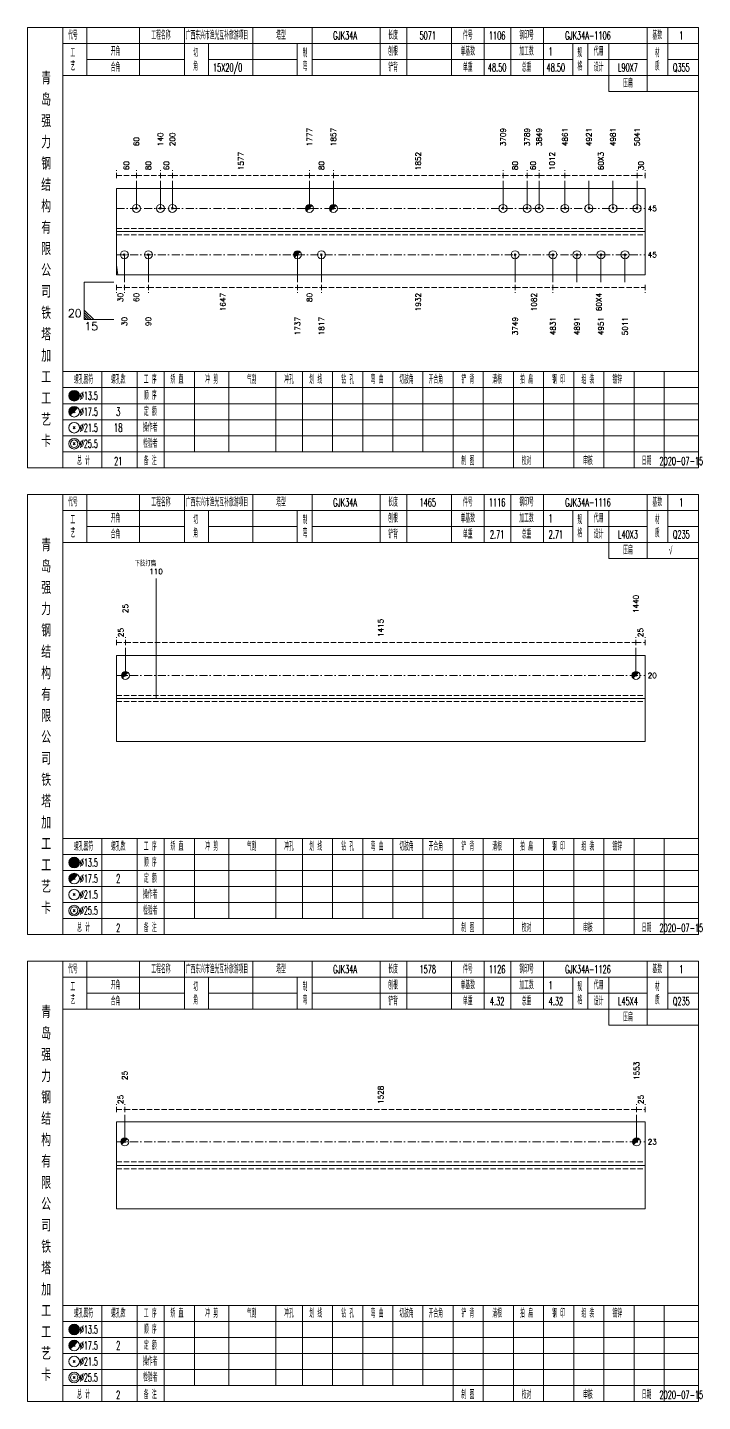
# Model space of a CAD drawing. Extents: x 0 to 2606, y -377 to 6479.
# Drawn here: x 1830 to 2083, y 1575 to 2090 of the extents above; entities that cross this region are included whole.
import ezdxf
from ezdxf.enums import TextEntityAlignment as Align

# ---------------------------------------------------------------- set-up
doc = ezdxf.new("R2010")
doc.units = 0
doc.header["$MEASUREMENT"] = 0
doc.linetypes.add('一点画线', pattern=[5.2, 3, -1, 0.2, -1])
doc.linetypes.add('虚线', pattern=[2.75, 2, -0.75])
doc.layers.get('0').update_dxf_attribs({"linetype": 'CONTINUOUS', "lineweight": 25})
for name, color, linetype, lineweight in [('1', 7, 'CONTINUOUS', 25), ('2', 7, 'CONTINUOUS', 25), ('4', 7, 'CONTINUOUS', 25)]:
    doc.layers.add(name, color=color, linetype=linetype, lineweight=lineweight)
doc.styles.get("Standard").update_dxf_attribs({"font": 'simplex.shx', "width": 0.7, "height": 3, "bigfont": 'gbhzfs.shx'})

msp = doc.modelspace()

# ---------------------------------------------------------------- linework, layer by layer
at = {"color": 8, "linetype": '虚线', "lineweight": 9}
for p, q in [((1863.1, 2033.5), (1863.1, 2036.5)), ((1863.1, 2034.5), (1870.6, 2034.5)), ((1870.6, 2033.5), (1870.6, 2036.5)), ((1870.6, 2033.5), (1870.6, 2036.5)), ((1870.6, 2034.5), (1879.6, 2034.5)), ((1879.6, 2033.5), (1879.6, 2036.5)), ((1879.6, 2033.5), (1879.6, 2036.5)), ((1879.6, 2034.5), (1884.1, 2034.5)), ((1884.1, 2033.5), (1884.1, 2036.5)), ((1884.1, 2033.5), (1884.1, 2036.5)), ((1884.1, 2034.5), (1935.46, 2034.5)), ((1935.46, 2033.5), (1935.46, 2036.5)), ((1935.46, 2033.5), (1935.46, 2036.5)), ((1935.46, 2034.5), (1944.46, 2034.5)), ((1944.46, 2033.5), (1944.46, 2036.5)), ((1944.46, 2033.5), (1944.46, 2036.5)), ((1944.46, 2034.5), (2007.99, 2034.5)), ((2007.99, 2033.5), (2007.99, 2036.5)), ((2007.99, 2033.5), (2007.99, 2036.5)), ((2007.99, 2034.5), (2016.99, 2034.5)), ((2016.99, 2033.5), (2016.99, 2036.5)), ((2016.99, 2033.5), (2016.99, 2036.5)), ((2016.99, 2034.5), (2021.49, 2034.5)), ((2021.49, 2033.5), (2021.49, 2036.5)), ((2021.49, 2033.5), (2021.49, 2036.5)), ((2021.49, 2034.5), (2031.2, 2034.5)), ((2031.2, 2033.5), (2031.2, 2036.5)), ((2031.2, 2033.5), (2031.2, 2036.5)), ((2031.2, 2034.5), (2058.2, 2034.5)), ((2058.2, 2033.5), (2058.2, 2036.5)), ((2058.2, 2033.5), (2058.2, 2036.5)), ((2058.2, 2034.5), (2061.2, 2034.5)), ((2061.2, 2033.5), (2061.2, 2036.5)), ((1863.1, 1993.5), (1863.1, 1990.5)), ((1866.1, 1993.5), (1866.1, 1990.5)), ((1866.1, 1993.5), (1866.1, 1990.5)), ((1875.1, 1993.5), (1875.1, 1990.5)), ((1875.1, 1993.5), (1875.1, 1990.5)), ((1930.96, 1993.5), (1930.96, 1990.5)), ((1930.96, 1993.5), (1930.96, 1990.5)), ((1939.96, 1993.5), (1939.96, 1990.5)), ((1939.96, 1993.5), (1939.96, 1990.5)), ((2012.49, 1993.5), (2012.49, 1990.5)), ((2012.49, 1993.5), (2012.49, 1990.5)), ((2026.7, 1993.5), (2026.7, 1990.5)), ((2026.7, 1993.5), (2026.7, 1990.5)), ((2061.2, 1993.5), (2061.2, 1990.5)), ((1863.1, 1992.5), (1866.1, 1992.5)), ((1866.1, 1992.5), (1875.1, 1992.5)), ((1875.1, 1992.5), (1930.96, 1992.5)), ((1930.96, 1992.5), (1939.96, 1992.5)), ((1939.96, 1992.5), (2012.49, 1992.5)), ((2012.49, 1992.5), (2026.7, 1992.5)), ((2026.7, 1992.5), (2061.2, 1992.5)), ((1863.1, 1858.5), (1863.1, 1861.5)), ((1863.1, 1859.5), (1866.48, 1859.5)), ((1866.48, 1858.5), (1866.48, 1861.5)), ((1866.48, 1858.5), (1866.48, 1861.5)), ((1866.48, 1859.5), (2057.82, 1859.5)), ((2057.82, 1858.5), (2057.82, 1861.5)), ((2057.82, 1858.5), (2057.82, 1861.5)), ((2057.82, 1859.5), (2061.2, 1859.5)), ((2061.2, 1858.5), (2061.2, 1861.5)), ((1863.1, 1683.5), (1863.1, 1686.5)), ((1863.1, 1684.5), (1866.24, 1684.5)), ((1866.24, 1683.5), (1866.24, 1686.5)), ((1866.24, 1683.5), (1866.24, 1686.5)), ((1866.24, 1684.5), (2058.06, 1684.5)), ((2058.06, 1683.5), (2058.06, 1686.5)), ((2058.06, 1683.5), (2058.06, 1686.5)), ((2058.06, 1684.5), (2061.2, 1684.5)), ((2061.2, 1683.5), (2061.2, 1686.5))]:
    msp.add_line(p, q, dxfattribs=at)
at = {"color": 7, "linetype": 'Continuous', "lineweight": 18}
for p, q in [((1863.1, 2029.67), (1863.1, 1997.33)), ((1863.1, 2029.67), (2061.2, 2029.67)), ((2061.2, 2029.67), (2061.2, 1997.33)), ((1863.1, 2013.5), (2061.2, 2013.5)), ((1863.1, 1854.62), (1863.1, 1822.38)), ((1863.1, 1854.62), (2061.2, 1854.62)), ((2061.2, 1854.62), (2061.2, 1822.38)), ((1863.1, 1838.5), (2061.2, 1838.5)), ((1863.1, 1679.83), (1863.1, 1647.17)), ((1863.1, 1679.83), (2061.2, 1679.83)), ((2061.2, 1679.83), (2061.2, 1647.17)), ((1863.1, 1663.5), (2061.2, 1663.5))]:
    msp.add_line(p, q, dxfattribs=at)
at = {"color": 7, "linetype": 'Continuous', "lineweight": 13}
for p, q in [((1870.6, 2022.17), (1870.6, 2032.5)), ((1879.6, 2022.17), (1879.6, 2032.5)), ((1884.1, 2022.17), (1884.1, 2032.5)), ((1935.46, 2022.17), (1935.46, 2032.5)), ((1944.46, 2022.17), (1944.46, 2032.5)), ((2007.99, 2022.17), (2007.99, 2032.5)), ((2016.99, 2022.17), (2016.99, 2032.5)), ((2021.49, 2022.17), (2021.49, 2032.5)), ((2031.2, 2022.17), (2031.2, 2032.5)), ((2040.2, 2022.17), (2040.2, 2032.5)), ((2049.2, 2022.17), (2049.2, 2032.5)), ((2058.2, 2022.17), (2058.2, 2032.5)), ((1870.3, 2021.87), (1870.9, 2022.47)), ((1870.9, 2021.87), (1870.3, 2022.47)), ((1879.3, 2021.87), (1879.9, 2022.47)), ((1879.9, 2021.87), (1879.3, 2022.47)), ((1883.8, 2021.87), (1884.4, 2022.47)), ((1884.4, 2021.87), (1883.8, 2022.47)), ((2007.69, 2021.87), (2008.29, 2022.47)), ((2008.29, 2021.87), (2007.69, 2022.47)), ((2016.69, 2021.87), (2017.29, 2022.47)), ((2017.29, 2021.87), (2016.69, 2022.47)), ((2021.19, 2021.87), (2021.79, 2022.47)), ((2021.79, 2021.87), (2021.19, 2022.47)), ((2030.9, 2021.87), (2031.5, 2022.47)), ((2031.5, 2021.87), (2030.9, 2022.47)), ((2039.9, 2021.87), (2040.5, 2022.47)), ((2040.5, 2021.87), (2039.9, 2022.47)), ((2048.9, 2021.87), (2049.5, 2022.47)), ((2049.5, 2021.87), (2048.9, 2022.47)), ((2057.9, 2021.87), (2058.5, 2022.47)), ((2058.5, 2021.87), (2057.9, 2022.47)), ((1866.1, 2004.83), (1866.1, 1994.5)), ((1875.1, 2004.83), (1875.1, 1994.5)), ((1930.96, 2004.83), (1930.96, 1994.5)), ((1939.96, 2004.83), (1939.96, 1994.5)), ((2012.49, 2004.83), (2012.49, 1994.5)), ((2026.7, 2004.83), (2026.7, 1994.5)), ((2035.7, 2004.83), (2035.7, 1994.5)), ((2044.7, 2004.83), (2044.7, 1994.5)), ((2053.7, 2004.83), (2053.7, 1994.5)), ((1863.1, 2000.93), (1863.69, 1997.33)), ((1851.1, 1994.5), (1862.1, 1994.5)), ((1851.1, 1994.5), (1851.1, 1980.5)), ((1854.6, 1980.5), (1851.1, 1984)), ((1853.72, 1980.5), (1851.1, 1983.12)), ((1852.85, 1980.5), (1851.1, 1982.25)), ((1851.97, 1980.5), (1851.1, 1981.38)), ((1851.1, 1980.5), (1862.1, 1980.5)), ((1866.48, 1847.12), (1866.48, 1857.5)), ((2057.82, 1847.12), (2057.82, 1857.5)), ((1866.24, 1672.33), (1866.24, 1682.5)), ((2058.06, 1672.33), (2058.06, 1682.5))]:
    msp.add_line(p, q, dxfattribs=at)
at = {"color": 3, "linetype": '一点画线', "lineweight": 13}
for p, q in [((1863.1, 2022.17), (2061.2, 2022.17)), ((1863.1, 2004.83), (2061.2, 2004.83)), ((1863.1, 1847.12), (2061.2, 1847.12)), ((1863.1, 1672.33), (2061.2, 1672.33))]:
    msp.add_line(p, q, dxfattribs=at)
at = {"color": 7, "linetype": 'Continuous', "lineweight": 0}
for p, q in [((1935.16, 2021.87), (1935.76, 2022.47)), ((1935.16, 2022.47), (1935.76, 2021.87)), ((1944.16, 2021.87), (1944.76, 2022.47)), ((1944.16, 2022.47), (1944.76, 2021.87)), ((1866.18, 1846.83), (1866.78, 1847.42)), ((1866.18, 1847.42), (1866.78, 1846.83)), ((2057.52, 1846.83), (2058.12, 1847.42)), ((2057.52, 1847.42), (2058.12, 1846.83)), ((1865.94, 1672.03), (1866.54, 1672.63)), ((1865.94, 1672.63), (1866.54, 1672.03)), ((2057.76, 1672.03), (2058.36, 1672.63)), ((2057.76, 1672.63), (2058.36, 1672.03))]:
    msp.add_line(p, q, dxfattribs=at)
at = {"color": 1, "linetype": '虚线', "lineweight": 18}
for p, q in [((1863.1, 2014.67), (2061.2, 2014.67)), ((1863.1, 2012.33), (2061.2, 2012.33)), ((1863.1, 1839.62), (2061.2, 1839.62)), ((1863.1, 1837.38), (2061.2, 1837.38)), ((1863.1, 1664.83), (2061.2, 1664.83)), ((1863.1, 1662.17), (2061.2, 1662.17))]:
    msp.add_line(p, q, dxfattribs=at)
at = {"color": 7, "linetype": 'Continuous', "lineweight": 13}
for centre in [(1870.6, 2022.17), (1879.6, 2022.17), (1884.1, 2022.17), (1935.46, 2022.17), (1944.46, 2022.17), (2007.99, 2022.17), (2016.99, 2022.17), (2021.49, 2022.17), (2031.2, 2022.17), (2040.2, 2022.17), (2049.2, 2022.17), (2058.2, 2022.17), (1866.48, 1847.12), (2057.82, 1847.12), (1866.24, 1672.33), (2058.06, 1672.33)]:
    msp.add_circle(centre, 1.5, dxfattribs=at)
for centre, radius in [((1935.46, 2022.17), 1.35), ((1935.46, 2022.17), 1.2), ((1935.46, 2022.17), 1.05), ((1935.46, 2022.17), 0.9), ((1935.46, 2022.17), 0.75), ((1935.46, 2022.17), 0.6), ((1935.46, 2022.17), 0.45), ((1935.46, 2022.17), 0.3), ((1935.46, 2022.17), 0.15), ((1944.46, 2022.17), 1.35), ((1944.46, 2022.17), 1.2), ((1944.46, 2022.17), 1.05), ((1944.46, 2022.17), 0.9), ((1944.46, 2022.17), 0.75), ((1944.46, 2022.17), 0.6), ((1944.46, 2022.17), 0.45), ((1944.46, 2022.17), 0.3), ((1944.46, 2022.17), 0.15), ((1866.48, 1847.12), 1.35), ((1866.48, 1847.12), 1.2), ((1866.48, 1847.12), 1.05), ((1866.48, 1847.12), 0.9), ((1866.48, 1847.12), 0.75), ((1866.48, 1847.12), 0.6), ((1866.48, 1847.12), 0.45), ((1866.48, 1847.12), 0.3), ((1866.48, 1847.12), 0.15), ((2057.82, 1847.12), 1.35), ((2057.82, 1847.12), 1.2), ((2057.82, 1847.12), 1.05), ((2057.82, 1847.12), 0.9), ((2057.82, 1847.12), 0.75), ((2057.82, 1847.12), 0.6), ((2057.82, 1847.12), 0.45), ((2057.82, 1847.12), 0.3), ((2057.82, 1847.12), 0.15), ((1866.24, 1672.33), 1.35), ((1866.24, 1672.33), 1.2), ((1866.24, 1672.33), 1.05), ((1866.24, 1672.33), 0.9), ((1866.24, 1672.33), 0.75), ((1866.24, 1672.33), 0.6), ((1866.24, 1672.33), 0.45), ((1866.24, 1672.33), 0.3), ((1866.24, 1672.33), 0.15), ((2058.06, 1672.33), 1.35), ((2058.06, 1672.33), 1.2), ((2058.06, 1672.33), 1.05), ((2058.06, 1672.33), 0.9), ((2058.06, 1672.33), 0.75), ((2058.06, 1672.33), 0.6), ((2058.06, 1672.33), 0.45), ((2058.06, 1672.33), 0.3), ((2058.06, 1672.33), 0.15)]:
    msp.add_arc(centre, radius, 45, 225, dxfattribs=at)
at = {"layer": '1', "color": 7, "linetype": 'Continuous', "lineweight": 13}
for p, q in [((1865.8, 2004.53), (1866.4, 2005.13)), ((1866.4, 2004.53), (1865.8, 2005.13)), ((1874.8, 2004.53), (1875.4, 2005.13)), ((1875.4, 2004.53), (1874.8, 2005.13)), ((1939.66, 2004.53), (1940.26, 2005.13)), ((1940.26, 2004.53), (1939.66, 2005.13)), ((2012.19, 2004.53), (2012.79, 2005.13)), ((2012.79, 2004.53), (2012.19, 2005.13)), ((2026.4, 2004.53), (2027, 2005.13)), ((2027, 2004.53), (2026.4, 2005.13)), ((2035.4, 2004.53), (2036, 2005.13)), ((2036, 2004.53), (2035.4, 2005.13)), ((2044.4, 2004.53), (2045, 2005.13)), ((2045, 2004.53), (2044.4, 2005.13)), ((2053.4, 2004.53), (2054, 2005.13)), ((2054, 2004.53), (2053.4, 2005.13))]:
    msp.add_line(p, q, dxfattribs=at)
at = {"layer": '1', "color": 7, "linetype": 'Continuous', "lineweight": 0}
for p, q in [((1930.66, 2004.53), (1931.26, 2005.13)), ((1930.66, 2005.13), (1931.26, 2004.53))]:
    msp.add_line(p, q, dxfattribs=at)
at = {"layer": '1', "color": 7, "linetype": 'Continuous', "lineweight": 18}
for p, q in [((1863.1, 1997.33), (2061.2, 1997.33)), ((1863.1, 1822.38), (2061.2, 1822.38)), ((1863.1, 1647.17), (2061.2, 1647.17))]:
    msp.add_line(p, q, dxfattribs=at)
at = {"layer": '1', "color": 7, "linetype": 'Continuous', "lineweight": 13}
for centre in [(1866.1, 2004.83), (1875.1, 2004.83), (1930.96, 2004.83), (1939.96, 2004.83), (2012.49, 2004.83), (2026.7, 2004.83), (2035.7, 2004.83), (2044.7, 2004.83), (2053.7, 2004.83)]:
    msp.add_circle(centre, 1.5, dxfattribs=at)
for radius in [1.35, 1.2, 1.05, 0.9, 0.75, 0.6, 0.45, 0.3, 0.15]:
    msp.add_arc((1930.96, 2004.83), radius, 45, 225, dxfattribs=at)
at = {"layer": '2', "color": 7, "linetype": 'Continuous', "lineweight": 13}
msp.add_line((1877.97, 1838.5), (1877.97, 1883.5), dxfattribs=at)
at = {"layer": '4', "color": 1, "linetype": 'Continuous', "lineweight": 18}
for p, q in [((1843.1, 1925), (1843.1, 2090)), ((1852, 2072), (1852, 2090)), ((1871.8, 2072), (1871.8, 2090)), ((1888.6, 2072), (1888.6, 2090)), ((1914.2, 2072), (1914.2, 2090)), ((1936.5, 2072), (1936.5, 2090)), ((1962, 2072), (1962, 2090)), ((1972, 2072), (1972, 2090)), ((1988.7, 2072), (1988.7, 2090)), ((2000.9, 2072), (2000.9, 2090)), ((2010.9, 2072), (2010.9, 2090)), ((2023.1, 2072), (2023.1, 2090)), ((2062, 2066), (2062, 2090)), ((2069.8, 2072), (2069.8, 2090)), ((1843.1, 2084), (2081.2, 2084)), ((1897.6, 2072), (1897.6, 2084)), ((1930.9, 2072), (1930.9, 2084)), ((2034.2, 2072), (2034.2, 2084)), ((2039.8, 2072), (2039.8, 2084)), ((2047.6, 2066), (2047.6, 2084)), ((1852, 2078), (1888.6, 2078)), ((1897.6, 2078), (1930.9, 2078)), ((1936.5, 2078), (2034.2, 2078)), ((2039.8, 2078), (2062, 2078)), ((2069.8, 2078), (2081.2, 2078)), ((1843.1, 2072), (2081.2, 2072)), ((2047.6, 2066), (2081.2, 2066)), ((1843.1, 1961), (2081.2, 1961)), ((1857.6, 1925), (1857.6, 1961)), ((1870.9, 1925), (1870.9, 1961)), ((1881, 1925), (1881, 1961)), ((1892.4, 1931), (1892.4, 1961)), ((1905.3, 1931), (1905.3, 1961)), ((1922.9, 1931), (1922.9, 1961)), ((1932.8, 1931), (1932.8, 1961)), ((1944.1, 1931), (1944.1, 1961)), ((1955.4, 1931), (1955.4, 1961)), ((1966.7, 1931), (1966.7, 1961)), ((1977.9, 1931), (1977.9, 1961)), ((1989.3, 1931), (1989.3, 1961)), ((2000.6, 1931), (2000.6, 1961)), ((2011.9, 1931), (2011.9, 1961)), ((2023.2, 1931), (2023.2, 1961)), ((2034.5, 1931), (2034.5, 1961)), ((2045.8, 1931), (2045.8, 1961)), ((2057.1, 1931), (2057.1, 1961)), ((2068.4, 1931), (2068.4, 1961)), ((1843.1, 1955), (2081.2, 1955)), ((1843.1, 1949), (2081.2, 1949)), ((1843.1, 1943), (2081.2, 1943)), ((1843.1, 1937), (2081.2, 1937)), ((1843.1, 1931), (2081.2, 1931)), ((1989.3, 1925), (1989.3, 1931)), ((2000.6, 1925), (2000.6, 1931)), ((2011.9, 1925), (2011.9, 1931)), ((2023.2, 1925), (2023.2, 1931)), ((2034.5, 1925), (2034.5, 1931)), ((2045.8, 1925), (2045.8, 1931)), ((2057.1, 1925), (2057.1, 1931)), ((2068.4, 1925), (2068.4, 1931)), ((1843.1, 1750), (1843.1, 1915)), ((1852, 1897), (1852, 1915)), ((1871.8, 1897), (1871.8, 1915)), ((1888.6, 1897), (1888.6, 1915)), ((1914.2, 1897), (1914.2, 1915)), ((1936.5, 1897), (1936.5, 1915)), ((1962, 1897), (1962, 1915)), ((1972, 1897), (1972, 1915)), ((1988.7, 1897), (1988.7, 1915)), ((2000.9, 1897), (2000.9, 1915)), ((2010.9, 1897), (2010.9, 1915)), ((2023.1, 1897), (2023.1, 1915)), ((2062, 1891), (2062, 1915)), ((2069.8, 1897), (2069.8, 1915)), ((1843.1, 1909), (2081.2, 1909)), ((1897.6, 1897), (1897.6, 1909)), ((1930.9, 1897), (1930.9, 1909)), ((2034.2, 1897), (2034.2, 1909)), ((2039.8, 1897), (2039.8, 1909)), ((2047.6, 1891), (2047.6, 1909)), ((1852, 1903), (1888.6, 1903)), ((1897.6, 1903), (1930.9, 1903)), ((1936.5, 1903), (2034.2, 1903)), ((2039.8, 1903), (2062, 1903)), ((2069.8, 1903), (2081.2, 1903)), ((1843.1, 1897), (2081.2, 1897)), ((2047.6, 1891), (2081.2, 1891)), ((1843.1, 1786), (2081.2, 1786)), ((1857.6, 1750), (1857.6, 1786)), ((1870.9, 1750), (1870.9, 1786)), ((1881, 1750), (1881, 1786)), ((1892.4, 1756), (1892.4, 1786)), ((1905.3, 1756), (1905.3, 1786)), ((1922.9, 1756), (1922.9, 1786)), ((1932.8, 1756), (1932.8, 1786)), ((1944.1, 1756), (1944.1, 1786)), ((1955.4, 1756), (1955.4, 1786)), ((1966.7, 1756), (1966.7, 1786)), ((1977.9, 1756), (1977.9, 1786)), ((1989.3, 1756), (1989.3, 1786)), ((2000.6, 1756), (2000.6, 1786)), ((2011.9, 1756), (2011.9, 1786)), ((2023.2, 1756), (2023.2, 1786)), ((2034.5, 1756), (2034.5, 1786)), ((2045.8, 1756), (2045.8, 1786)), ((2057.1, 1756), (2057.1, 1786)), ((2068.4, 1756), (2068.4, 1786)), ((1843.1, 1780), (2081.2, 1780)), ((1843.1, 1774), (2081.2, 1774)), ((1843.1, 1768), (2081.2, 1768)), ((1843.1, 1762), (2081.2, 1762)), ((1843.1, 1756), (2081.2, 1756)), ((1989.3, 1750), (1989.3, 1756)), ((2000.6, 1750), (2000.6, 1756)), ((2011.9, 1750), (2011.9, 1756)), ((2023.2, 1750), (2023.2, 1756)), ((2034.5, 1750), (2034.5, 1756)), ((2045.8, 1750), (2045.8, 1756)), ((2057.1, 1750), (2057.1, 1756)), ((2068.4, 1750), (2068.4, 1756)), ((1843.1, 1575), (1843.1, 1740)), ((1852, 1722), (1852, 1740)), ((1871.8, 1722), (1871.8, 1740)), ((1888.6, 1722), (1888.6, 1740)), ((1914.2, 1722), (1914.2, 1740)), ((1936.5, 1722), (1936.5, 1740)), ((1962, 1722), (1962, 1740)), ((1972, 1722), (1972, 1740)), ((1988.7, 1722), (1988.7, 1740)), ((2000.9, 1722), (2000.9, 1740)), ((2010.9, 1722), (2010.9, 1740)), ((2023.1, 1722), (2023.1, 1740)), ((2062, 1716), (2062, 1740)), ((2069.8, 1722), (2069.8, 1740)), ((1843.1, 1734), (2081.2, 1734)), ((1897.6, 1722), (1897.6, 1734)), ((1930.9, 1722), (1930.9, 1734)), ((2034.2, 1722), (2034.2, 1734)), ((2039.8, 1722), (2039.8, 1734)), ((2047.6, 1716), (2047.6, 1734)), ((1852, 1728), (1888.6, 1728)), ((1897.6, 1728), (1930.9, 1728)), ((1936.5, 1728), (2034.2, 1728)), ((2039.8, 1728), (2062, 1728)), ((2069.8, 1728), (2081.2, 1728)), ((1843.1, 1722), (2081.2, 1722)), ((2047.6, 1716), (2081.2, 1716)), ((1843.1, 1611), (2081.2, 1611)), ((1857.6, 1575), (1857.6, 1611)), ((1870.9, 1575), (1870.9, 1611)), ((1881, 1575), (1881, 1611)), ((1892.4, 1581), (1892.4, 1611)), ((1905.3, 1581), (1905.3, 1611)), ((1922.9, 1581), (1922.9, 1611)), ((1932.8, 1581), (1932.8, 1611)), ((1944.1, 1581), (1944.1, 1611)), ((1955.4, 1581), (1955.4, 1611)), ((1966.7, 1581), (1966.7, 1611)), ((1977.9, 1581), (1977.9, 1611)), ((1989.3, 1581), (1989.3, 1611)), ((2000.6, 1581), (2000.6, 1611)), ((2011.9, 1581), (2011.9, 1611)), ((2023.2, 1581), (2023.2, 1611)), ((2034.5, 1581), (2034.5, 1611)), ((2045.8, 1581), (2045.8, 1611)), ((2057.1, 1581), (2057.1, 1611)), ((2068.4, 1581), (2068.4, 1611)), ((1843.1, 1605), (2081.2, 1605)), ((1843.1, 1599), (2081.2, 1599)), ((1843.1, 1593), (2081.2, 1593)), ((1843.1, 1587), (2081.2, 1587)), ((1843.1, 1581), (2081.2, 1581)), ((1989.3, 1575), (1989.3, 1581)), ((2000.6, 1575), (2000.6, 1581)), ((2011.9, 1575), (2011.9, 1581)), ((2023.2, 1575), (2023.2, 1581)), ((2034.5, 1575), (2034.5, 1581)), ((2045.8, 1575), (2045.8, 1581)), ((2057.1, 1575), (2057.1, 1581)), ((2068.4, 1575), (2068.4, 1581))]:
    msp.add_line(p, q, dxfattribs=at)
at = {"layer": '4', "color": 7, "linetype": 'Continuous', "lineweight": 13}
for p, q in [((1847.1, 1951.8), (1847.5, 1952.2)), ((1847.5, 1951.8), (1847.1, 1952.2)), ((1846.9, 1939.6), (1847.7, 1940.4)), ((1847.7, 1939.6), (1846.9, 1940.4)), ((1846.9, 1933.6), (1847.7, 1934.4)), ((1847.7, 1933.6), (1846.9, 1934.4)), ((1847.1, 1776.8), (1847.5, 1777.2)), ((1847.5, 1776.8), (1847.1, 1777.2)), ((1846.9, 1764.6), (1847.7, 1765.4)), ((1847.7, 1764.6), (1846.9, 1765.4)), ((1846.9, 1758.6), (1847.7, 1759.4)), ((1847.7, 1758.6), (1846.9, 1759.4)), ((1847.1, 1601.8), (1847.5, 1602.2)), ((1847.5, 1601.8), (1847.1, 1602.2)), ((1846.9, 1589.6), (1847.7, 1590.4)), ((1847.7, 1589.6), (1846.9, 1590.4)), ((1846.9, 1583.6), (1847.7, 1584.4)), ((1847.7, 1583.6), (1846.9, 1584.4))]:
    msp.add_line(p, q, dxfattribs=at)
at = {"layer": '4', "color": 7, "linetype": 'Continuous', "lineweight": 0}
for p, q in [((1846.9, 1945.6), (1847.7, 1946.4)), ((1846.9, 1946.4), (1847.7, 1945.6)), ((1846.9, 1770.6), (1847.7, 1771.4)), ((1846.9, 1771.4), (1847.7, 1770.6)), ((1846.9, 1595.6), (1847.7, 1596.4)), ((1846.9, 1596.4), (1847.7, 1595.6))]:
    msp.add_line(p, q, dxfattribs=at)
at = {"layer": '4', "color": 1, "linetype": 'Continuous', "lineweight": 18}
for points in [[(1829.8, 2090), (1829.8, 1925), (2081.2, 1925), (2081.2, 2090)], [(1829.8, 1915), (1829.8, 1750), (2081.2, 1750), (2081.2, 1915)], [(1829.8, 1740), (1829.8, 1575), (2081.2, 1575), (2081.2, 1740)]]:
    msp.add_lwpolyline(points, close=True, dxfattribs=at)
at = {"layer": '4', "color": 7, "linetype": 'Continuous', "lineweight": 13}
for centre, radius in [((1847.3, 1952), 2), ((1847.3, 1952), 1.8), ((1847.3, 1952), 1.6), ((1847.3, 1952), 1.4), ((1847.3, 1952), 1.2), ((1847.3, 1952), 1), ((1847.3, 1952), 0.8), ((1847.3, 1952), 0.6), ((1847.3, 1952), 0.4), ((1847.3, 1952), 0.2), ((1847.3, 1946), 2), ((1847.3, 1940), 2), ((1847.3, 1934), 2), ((1847.3, 1934), 1.4), ((1847.3, 1777), 2), ((1847.3, 1777), 1.8), ((1847.3, 1777), 1.6), ((1847.3, 1777), 1.4), ((1847.3, 1777), 1.2), ((1847.3, 1777), 1), ((1847.3, 1777), 0.8), ((1847.3, 1777), 0.6), ((1847.3, 1777), 0.4), ((1847.3, 1777), 0.2), ((1847.3, 1771), 2), ((1847.3, 1765), 2), ((1847.3, 1759), 2), ((1847.3, 1759), 1.4), ((1847.3, 1602), 2), ((1847.3, 1602), 1.8), ((1847.3, 1602), 1.6), ((1847.3, 1602), 1.4), ((1847.3, 1602), 1.2), ((1847.3, 1602), 1), ((1847.3, 1602), 0.8), ((1847.3, 1602), 0.6), ((1847.3, 1602), 0.4), ((1847.3, 1602), 0.2), ((1847.3, 1596), 2), ((1847.3, 1590), 2), ((1847.3, 1584), 2), ((1847.3, 1584), 1.4)]:
    msp.add_circle(centre, radius, dxfattribs=at)
for centre, radius in [((1847.3, 1946), 1.8), ((1847.3, 1946), 1.6), ((1847.3, 1946), 1.4), ((1847.3, 1946), 1.2), ((1847.3, 1946), 1), ((1847.3, 1946), 0.8), ((1847.3, 1946), 0.6), ((1847.3, 1946), 0.4), ((1847.3, 1946), 0.2), ((1847.3, 1771), 1.8), ((1847.3, 1771), 1.6), ((1847.3, 1771), 1.4), ((1847.3, 1771), 1.2), ((1847.3, 1771), 1), ((1847.3, 1771), 0.8), ((1847.3, 1771), 0.6), ((1847.3, 1771), 0.4), ((1847.3, 1771), 0.2), ((1847.3, 1596), 1.8), ((1847.3, 1596), 1.6), ((1847.3, 1596), 1.4), ((1847.3, 1596), 1.2), ((1847.3, 1596), 1), ((1847.3, 1596), 0.8), ((1847.3, 1596), 0.6), ((1847.3, 1596), 0.4), ((1847.3, 1596), 0.2)]:
    msp.add_arc(centre, radius, 45, 225, dxfattribs=at)

# ---------------------------------------------------------------- texts
at = {"color": 7, "linetype": 'Continuous', "lineweight": 13}
for s, p in [('140', (1879.6, 2045.5)), ('200', (1884.1, 2045.5)), ('1777', (1935.46, 2045.5)), ('1857', (1944.46, 2045.5)), ('3709', (2007.99, 2045.5)), ('3789', (2016.99, 2045.5)), ('3849', (2021.49, 2045.5)), ('4861', (2031.2, 2045.5)), ('4921', (2040.2, 2045.5)), ('4981', (2049.2, 2045.5)), ('5041', (2058.2, 2045.5)), ('60', (1870.6, 2045.5)), ('1440', (2057.82, 1870.5)), ('25', (1866.48, 1870.5)), ('1553', (2058.06, 1695.5)), ('25', (1866.24, 1695.5))]:
    msp.add_text(s, height=2, rotation=90, dxfattribs=at).set_placement(p, align=Align.MIDDLE_LEFT)
at = {"color": 8, "linetype": 'Continuous', "lineweight": 9}
for s, p in [('60', (1866.85, 2036.5)), ('80', (1875.1, 2036.5)), ('60', (1881.85, 2036.5)), ('1577', (1909.78, 2036.5)), ('80', (1939.96, 2036.5)), ('1852', (1976.22, 2036.5)), ('80', (2012.49, 2036.5)), ('60', (2019.24, 2036.5)), ('1012', (2026.35, 2036.5)), ('60X3', (2044.7, 2036.5)), ('30', (2059.7, 2036.5)), ('25', (1864.79, 1861.5)), ('1415', (1962.15, 1861.5)), ('25', (2059.51, 1861.5)), ('25', (1864.67, 1686.5)), ('1528', (1962.15, 1686.5)), ('25', (2059.63, 1686.5))]:
    msp.add_text(s, height=2, rotation=90, dxfattribs=at).set_placement(p, align=Align.MIDDLE_LEFT)
at = {"color": 7, "linetype": 'Continuous', "lineweight": 13}
for s, p in [('45', (2062.2, 2022.17)), ('45', (2062.2, 2004.83)), ('20', (2062.2, 1847.12)), ('23', (2062.2, 1672.33))]:
    msp.add_text(s, height=2, dxfattribs=at).set_placement(p, align=Align.MIDDLE_LEFT)
at = {"color": 8, "linetype": 'Continuous', "lineweight": 9}
for s, p in [('30', (1864.6, 1990.5)), ('60', (1870.6, 1990.5)), ('1647', (1903.03, 1990.5)), ('80', (1935.46, 1990.5)), ('1932', (1976.22, 1990.5)), ('1082', (2019.6, 1990.5)), ('60X4', (2043.95, 1990.5))]:
    msp.add_text(s, height=2, rotation=90, dxfattribs=at).set_placement(p, align=Align.MIDDLE_RIGHT)
at = {"color": 7, "linetype": 'Continuous', "lineweight": 13}
msp.add_text('20', height=3, dxfattribs=at).set_placement((1850.1, 1980.5), align=Align.BOTTOM_RIGHT)
msp.add_text('15', height=3, dxfattribs=at).set_placement((1851.1, 1979.5), align=Align.TOP_LEFT)
at = {"layer": '1', "color": 7, "linetype": 'Continuous', "lineweight": 13}
for s, p in [('30', (1866.1, 1981.5)), ('90', (1875.1, 1981.5)), ('1737', (1930.96, 1981.5)), ('1817', (1939.96, 1981.5)), ('3749', (2012.49, 1981.5)), ('4831', (2026.7, 1981.5)), ('4891', (2035.7, 1981.5)), ('4951', (2044.7, 1981.5)), ('5011', (2053.7, 1981.5))]:
    msp.add_text(s, height=2, rotation=90, dxfattribs=at).set_placement(p, align=Align.MIDDLE_RIGHT)
at = {"layer": '2', "color": 7, "linetype": 'Continuous', "lineweight": 13}
for s, p in [('下肢打扁', (1873.97, 1887.5)), ('110', (1877.97, 1884.5))]:
    msp.add_text(s, height=2, dxfattribs=at).set_placement(p, align=Align.BOTTOM_CENTER)
at = {"layer": '4', "color": 1, "linetype": 'Continuous', "lineweight": 13}
for s, height, width, p in [('代号', 3, 0.6, (1846.8, 2087)), ('工程名称', 3, 0.6, (1879.8, 2087)), ('广西东兴市渔光互补旅游项目', 3, 0.6, (1900.8, 2087)), ('塔型', 3, 0.6, (1924.8, 2087)), ('GJK34A', 3, 0.6, (1948.8, 2087)), ('长度', 3, 0.6, (1966.8, 2087)), ('5071', 3, 0.6, (1979.8, 2087)), ('件号', 3, 0.6, (1994.8, 2087)), ('1106', 3, 0.6, (2005.8, 2087)), ('钢印号', 3, 0.6, (2016.8, 2087)), ('GJK34A-1106', 3, 0.6, (2039.8, 2087)), ('基数', 3, 0.6, (2065.8, 2087)), ('1', 3, 0.6, (2074.8, 2087)), ('工', 3, 0.6, (1846.8, 2080.4)), ('开角', 3, 0.6, (1862.8, 2081)), ('切', 3, 0.6, (1892.8, 2080.4)), ('制', 3, 0.6, (1933.8, 2080.4)), ('刨根', 3, 0.6, (1966.8, 2081)), ('单基数', 3, 0.6, (1994.8, 2081)), ('加工数', 3, 0.6, (2016.8, 2081)), ('1', 3, 0.6, (2025.8, 2081)), ('规', 3, 0.6, (2036.8, 2080.4)), ('代用', 3, 0.6, (2043.8, 2081)), ('材', 3, 0.6, (2065.8, 2080.4)), ('艺', 3, 0.6, (1846.8, 2075.4)), ('合角', 3, 0.6, (1862.8, 2075)), ('角', 3, 0.6, (1892.8, 2075.4)), ('15X20/0', 3, 0.6, (1904.8, 2075)), ('弯', 3, 0.6, (1933.8, 2075.4)), ('铲背', 3, 0.6, (1966.8, 2075)), ('单重', 3, 0.6, (1994.8, 2075)), ('48.50', 3, 0.6, (2005.8, 2075)), ('总重', 3, 0.6, (2016.8, 2075)), ('48.50', 3, 0.6, (2027.8, 2075)), ('格', 3, 0.6, (2036.8, 2075.4)), ('设计', 3, 0.6, (2043.8, 2075)), ('L90X7', 3, 0.6, (2054.8, 2075)), ('质', 3, 0.6, (2065.8, 2075.4)), ('Q355', 3, 0.6, (2074.8, 2075)), ('青', 4.6, 0.8, (1836.8, 2071)), ('压扁', 3, 0.6, (2054.8, 2069)), ('岛', 4.6, 0.8, (1836.8, 2063)), ('强', 4.6, 0.8, (1836.8, 2055)), ('力', 4.6, 0.8, (1836.8, 2047)), ('钢', 4.6, 0.8, (1836.8, 2039)), ('结', 4.6, 0.8, (1836.8, 2031)), ('构', 4.6, 0.8, (1836.8, 2023)), ('有', 4.6, 0.8, (1836.8, 2015)), ('限', 4.6, 0.8, (1836.8, 2007)), ('公', 4.6, 0.8, (1836.8, 1999)), ('司', 4.6, 0.8, (1836.8, 1991)), ('铁', 4.6, 0.8, (1836.8, 1983)), ('塔', 4.6, 0.8, (1836.8, 1975)), ('加', 4.6, 0.8, (1836.8, 1967)), ('工', 4.6, 0.8, (1836.8, 1959)), ('螺孔图符', 3, 0.6, (1850.8, 1958)), ('螺孔数', 3, 0.6, (1863.8, 1958)), ('工 序', 3, 0.6, (1875.8, 1958)), ('矫 直', 3, 0.6, (1885.8, 1958)), ('冲 剪', 3, 0.6, (1898.8, 1958)), ('气割', 3, 0.6, (1913.8, 1958)), ('冲孔', 3, 0.6, (1927.8, 1958)), ('划 线', 3, 0.6, (1937.8, 1958)), ('钻 孔', 3, 0.6, (1949.8, 1958)), ('弯 曲', 3, 0.6, (1960.8, 1958)), ('切肢角', 3, 0.6, (1971.8, 1958)), ('开合角', 3, 0.6, (1982.8, 1958)), ('铲 背', 3, 0.6, (1994.8, 1958)), ('清根', 3, 0.6, (2005.8, 1958)), ('拍 扁', 3, 0.6, (2016.8, 1958)), ('钢 印', 3, 0.6, (2028.8, 1958)), ('组 装', 3, 0.6, (2039.8, 1958)), ('镀锌', 3, 0.6, (2050.8, 1958)), ('工', 4.6, 0.8, (1836.8, 1951)), ('%%C13.5', 3, 0.5, (1852.8, 1952)), ('顺 序', 3, 0.6, (1875.8, 1952)), ('%%C17.5', 3, 0.5, (1852.8, 1946)), ('3', 3.2, 0.6, (1863.8, 1946)), ('定 额', 3, 0.6, (1875.8, 1946)), ('艺', 4.6, 0.8, (1836.8, 1943)), ('18', 3.2, 0.6, (1863.8, 1940)), ('操作者', 3, 0.6, (1875.8, 1940)), ('卡', 4.6, 0.8, (1836.8, 1935)), ('%%C21.5', 3, 0.5, (1852.8, 1940)), ('%%C25.5', 3, 0.5, (1852.8, 1934)), ('检验者', 3, 0.6, (1875.8, 1934)), ('总 计', 3, 0.6, (1850.8, 1927.5)), ('21', 3, 0.6, (1863.8, 1927.5)), ('备 注', 3, 0.6, (1875.8, 1927.5)), ('制 图', 3, 0.6, (1994.8, 1927.5)), ('校对', 3, 0.6, (2016.8, 1927.5)), ('审核', 3, 0.6, (2039.8, 1927.5)), ('日期', 3, 0.6, (2061.8, 1927.5)), ('2020-07-15', 3, 0.6, (2074.8, 1927.5)), ('代号', 3, 0.6, (1846.8, 1912)), ('工程名称', 3, 0.6, (1879.8, 1912)), ('广西东兴市渔光互补旅游项目', 3, 0.6, (1900.8, 1912)), ('塔型', 3, 0.6, (1924.8, 1912)), ('GJK34A', 3, 0.6, (1948.8, 1912)), ('长度', 3, 0.6, (1966.8, 1912)), ('1465', 3, 0.6, (1979.8, 1912)), ('件号', 3, 0.6, (1994.8, 1912)), ('1116', 3, 0.6, (2005.8, 1912)), ('钢印号', 3, 0.6, (2016.8, 1912)), ('GJK34A-1116', 3, 0.6, (2039.8, 1912)), ('基数', 3, 0.6, (2065.8, 1912)), ('1', 3, 0.6, (2074.8, 1912)), ('工', 3, 0.6, (1846.8, 1905.4)), ('开角', 3, 0.6, (1862.8, 1906)), ('切', 3, 0.6, (1892.8, 1905.4)), ('制', 3, 0.6, (1933.8, 1905.4)), ('刨根', 3, 0.6, (1966.8, 1906)), ('单基数', 3, 0.6, (1994.8, 1906)), ('加工数', 3, 0.6, (2016.8, 1906)), ('1', 3, 0.6, (2025.8, 1906)), ('规', 3, 0.6, (2036.8, 1905.4)), ('代用', 3, 0.6, (2043.8, 1906)), ('材', 3, 0.6, (2065.8, 1905.4)), ('艺', 3, 0.6, (1846.8, 1900.4)), ('合角', 3, 0.6, (1862.8, 1900)), ('角', 3, 0.6, (1892.8, 1900.4)), ('弯', 3, 0.6, (1933.8, 1900.4)), ('铲背', 3, 0.6, (1966.8, 1900)), ('单重', 3, 0.6, (1994.8, 1900)), ('2.71', 3, 0.6, (2005.8, 1900)), ('总重', 3, 0.6, (2016.8, 1900)), ('2.71', 3, 0.6, (2027.8, 1900)), ('格', 3, 0.6, (2036.8, 1900.4)), ('设计', 3, 0.6, (2043.8, 1900)), ('L40X3', 3, 0.6, (2054.8, 1900)), ('质', 3, 0.6, (2065.8, 1900.4)), ('Q235', 3, 0.6, (2074.8, 1900)), ('青', 4.6, 0.8, (1836.8, 1896)), ('压扁', 3, 0.6, (2054.8, 1894)), ('√', 3, 0.6, (2070.8, 1894)), ('岛', 4.6, 0.8, (1836.8, 1888)), ('强', 4.6, 0.8, (1836.8, 1880)), ('力', 4.6, 0.8, (1836.8, 1872)), ('钢', 4.6, 0.8, (1836.8, 1864)), ('结', 4.6, 0.8, (1836.8, 1856)), ('构', 4.6, 0.8, (1836.8, 1848)), ('有', 4.6, 0.8, (1836.8, 1840)), ('限', 4.6, 0.8, (1836.8, 1832)), ('公', 4.6, 0.8, (1836.8, 1824)), ('司', 4.6, 0.8, (1836.8, 1816)), ('铁', 4.6, 0.8, (1836.8, 1808)), ('塔', 4.6, 0.8, (1836.8, 1800)), ('加', 4.6, 0.8, (1836.8, 1792)), ('工', 4.6, 0.8, (1836.8, 1784)), ('螺孔图符', 3, 0.6, (1850.8, 1783)), ('螺孔数', 3, 0.6, (1863.8, 1783)), ('工 序', 3, 0.6, (1875.8, 1783)), ('矫 直', 3, 0.6, (1885.8, 1783)), ('冲 剪', 3, 0.6, (1898.8, 1783)), ('气割', 3, 0.6, (1913.8, 1783)), ('冲孔', 3, 0.6, (1927.8, 1783)), ('划 线', 3, 0.6, (1937.8, 1783)), ('钻 孔', 3, 0.6, (1949.8, 1783)), ('弯 曲', 3, 0.6, (1960.8, 1783)), ('切肢角', 3, 0.6, (1971.8, 1783)), ('开合角', 3, 0.6, (1982.8, 1783)), ('铲 背', 3, 0.6, (1994.8, 1783)), ('清根', 3, 0.6, (2005.8, 1783)), ('拍 扁', 3, 0.6, (2016.8, 1783)), ('钢 印', 3, 0.6, (2028.8, 1783)), ('组 装', 3, 0.6, (2039.8, 1783)), ('镀锌', 3, 0.6, (2050.8, 1783)), ('工', 4.6, 0.8, (1836.8, 1776)), ('%%C13.5', 3, 0.5, (1852.8, 1777)), ('顺 序', 3, 0.6, (1875.8, 1777)), ('%%C17.5', 3, 0.5, (1852.8, 1771)), ('2', 3.2, 0.6, (1863.8, 1771)), ('定 额', 3, 0.6, (1875.8, 1771)), ('艺', 4.6, 0.8, (1836.8, 1768)), ('%%C21.5', 3, 0.5, (1852.8, 1765)), ('操作者', 3, 0.6, (1875.8, 1765)), ('卡', 4.6, 0.8, (1836.8, 1760)), ('%%C25.5', 3, 0.5, (1852.8, 1759)), ('检验者', 3, 0.6, (1875.8, 1759)), ('总 计', 3, 0.6, (1850.8, 1752.5)), ('2', 3, 0.6, (1863.8, 1752.5)), ('备 注', 3, 0.6, (1875.8, 1752.5)), ('制 图', 3, 0.6, (1994.8, 1752.5)), ('校对', 3, 0.6, (2016.8, 1752.5)), ('审核', 3, 0.6, (2039.8, 1752.5)), ('日期', 3, 0.6, (2061.8, 1752.5)), ('2020-07-15', 3, 0.6, (2074.8, 1752.5)), ('代号', 3, 0.6, (1846.8, 1737)), ('工程名称', 3, 0.6, (1879.8, 1737)), ('广西东兴市渔光互补旅游项目', 3, 0.6, (1900.8, 1737)), ('塔型', 3, 0.6, (1924.8, 1737)), ('GJK34A', 3, 0.6, (1948.8, 1737)), ('长度', 3, 0.6, (1966.8, 1737)), ('1578', 3, 0.6, (1979.8, 1737)), ('件号', 3, 0.6, (1994.8, 1737)), ('1126', 3, 0.6, (2005.8, 1737)), ('钢印号', 3, 0.6, (2016.8, 1737)), ('GJK34A-1126', 3, 0.6, (2039.8, 1737)), ('基数', 3, 0.6, (2065.8, 1737)), ('1', 3, 0.6, (2074.8, 1737)), ('工', 3, 0.6, (1846.8, 1730.4)), ('开角', 3, 0.6, (1862.8, 1731)), ('切', 3, 0.6, (1892.8, 1730.4)), ('制', 3, 0.6, (1933.8, 1730.4)), ('刨根', 3, 0.6, (1966.8, 1731)), ('单基数', 3, 0.6, (1994.8, 1731)), ('加工数', 3, 0.6, (2016.8, 1731)), ('1', 3, 0.6, (2025.8, 1731)), ('规', 3, 0.6, (2036.8, 1730.4)), ('代用', 3, 0.6, (2043.8, 1731)), ('材', 3, 0.6, (2065.8, 1730.4)), ('艺', 3, 0.6, (1846.8, 1725.4)), ('合角', 3, 0.6, (1862.8, 1725)), ('角', 3, 0.6, (1892.8, 1725.4)), ('弯', 3, 0.6, (1933.8, 1725.4)), ('铲背', 3, 0.6, (1966.8, 1725)), ('单重', 3, 0.6, (1994.8, 1725)), ('4.32', 3, 0.6, (2005.8, 1725)), ('总重', 3, 0.6, (2016.8, 1725)), ('4.32', 3, 0.6, (2027.8, 1725)), ('格', 3, 0.6, (2036.8, 1725.4)), ('设计', 3, 0.6, (2043.8, 1725)), ('L45X4', 3, 0.6, (2054.8, 1725)), ('质', 3, 0.6, (2065.8, 1725.4)), ('Q235', 3, 0.6, (2074.8, 1725)), ('青', 4.6, 0.8, (1836.8, 1721)), ('压扁', 3, 0.6, (2054.8, 1719)), ('岛', 4.6, 0.8, (1836.8, 1713)), ('强', 4.6, 0.8, (1836.8, 1705)), ('力', 4.6, 0.8, (1836.8, 1697)), ('钢', 4.6, 0.8, (1836.8, 1689)), ('结', 4.6, 0.8, (1836.8, 1681)), ('构', 4.6, 0.8, (1836.8, 1673)), ('有', 4.6, 0.8, (1836.8, 1665)), ('限', 4.6, 0.8, (1836.8, 1657)), ('公', 4.6, 0.8, (1836.8, 1649)), ('司', 4.6, 0.8, (1836.8, 1641)), ('铁', 4.6, 0.8, (1836.8, 1633)), ('塔', 4.6, 0.8, (1836.8, 1625)), ('加', 4.6, 0.8, (1836.8, 1617)), ('工', 4.6, 0.8, (1836.8, 1609)), ('螺孔图符', 3, 0.6, (1850.8, 1608)), ('螺孔数', 3, 0.6, (1863.8, 1608)), ('工 序', 3, 0.6, (1875.8, 1608)), ('矫 直', 3, 0.6, (1885.8, 1608)), ('冲 剪', 3, 0.6, (1898.8, 1608)), ('气割', 3, 0.6, (1913.8, 1608)), ('冲孔', 3, 0.6, (1927.8, 1608)), ('划 线', 3, 0.6, (1937.8, 1608)), ('钻 孔', 3, 0.6, (1949.8, 1608)), ('弯 曲', 3, 0.6, (1960.8, 1608)), ('切肢角', 3, 0.6, (1971.8, 1608)), ('开合角', 3, 0.6, (1982.8, 1608)), ('铲 背', 3, 0.6, (1994.8, 1608)), ('清根', 3, 0.6, (2005.8, 1608)), ('拍 扁', 3, 0.6, (2016.8, 1608)), ('钢 印', 3, 0.6, (2028.8, 1608)), ('组 装', 3, 0.6, (2039.8, 1608)), ('镀锌', 3, 0.6, (2050.8, 1608)), ('工', 4.6, 0.8, (1836.8, 1601)), ('%%C13.5', 3, 0.5, (1852.8, 1602)), ('顺 序', 3, 0.6, (1875.8, 1602)), ('%%C17.5', 3, 0.5, (1852.8, 1596)), ('2', 3.2, 0.6, (1863.8, 1596)), ('定 额', 3, 0.6, (1875.8, 1596)), ('艺', 4.6, 0.8, (1836.8, 1593)), ('%%C21.5', 3, 0.5, (1852.8, 1590)), ('操作者', 3, 0.6, (1875.8, 1590)), ('卡', 4.6, 0.8, (1836.8, 1585)), ('%%C25.5', 3, 0.5, (1852.8, 1584)), ('检验者', 3, 0.6, (1875.8, 1584)), ('总 计', 3, 0.6, (1850.8, 1577.5)), ('2', 3, 0.6, (1863.8, 1577.5)), ('备 注', 3, 0.6, (1875.8, 1577.5)), ('制 图', 3, 0.6, (1994.8, 1577.5)), ('校对', 3, 0.6, (2016.8, 1577.5)), ('审核', 3, 0.6, (2039.8, 1577.5)), ('日期', 3, 0.6, (2061.8, 1577.5)), ('2020-07-15', 3, 0.6, (2074.8, 1577.5))]:
    msp.add_text(s, height=height, dxfattribs=dict(at, width=width)).set_placement(p, align=Align.MIDDLE_CENTER)

doc.saveas('drawing.dxf')
